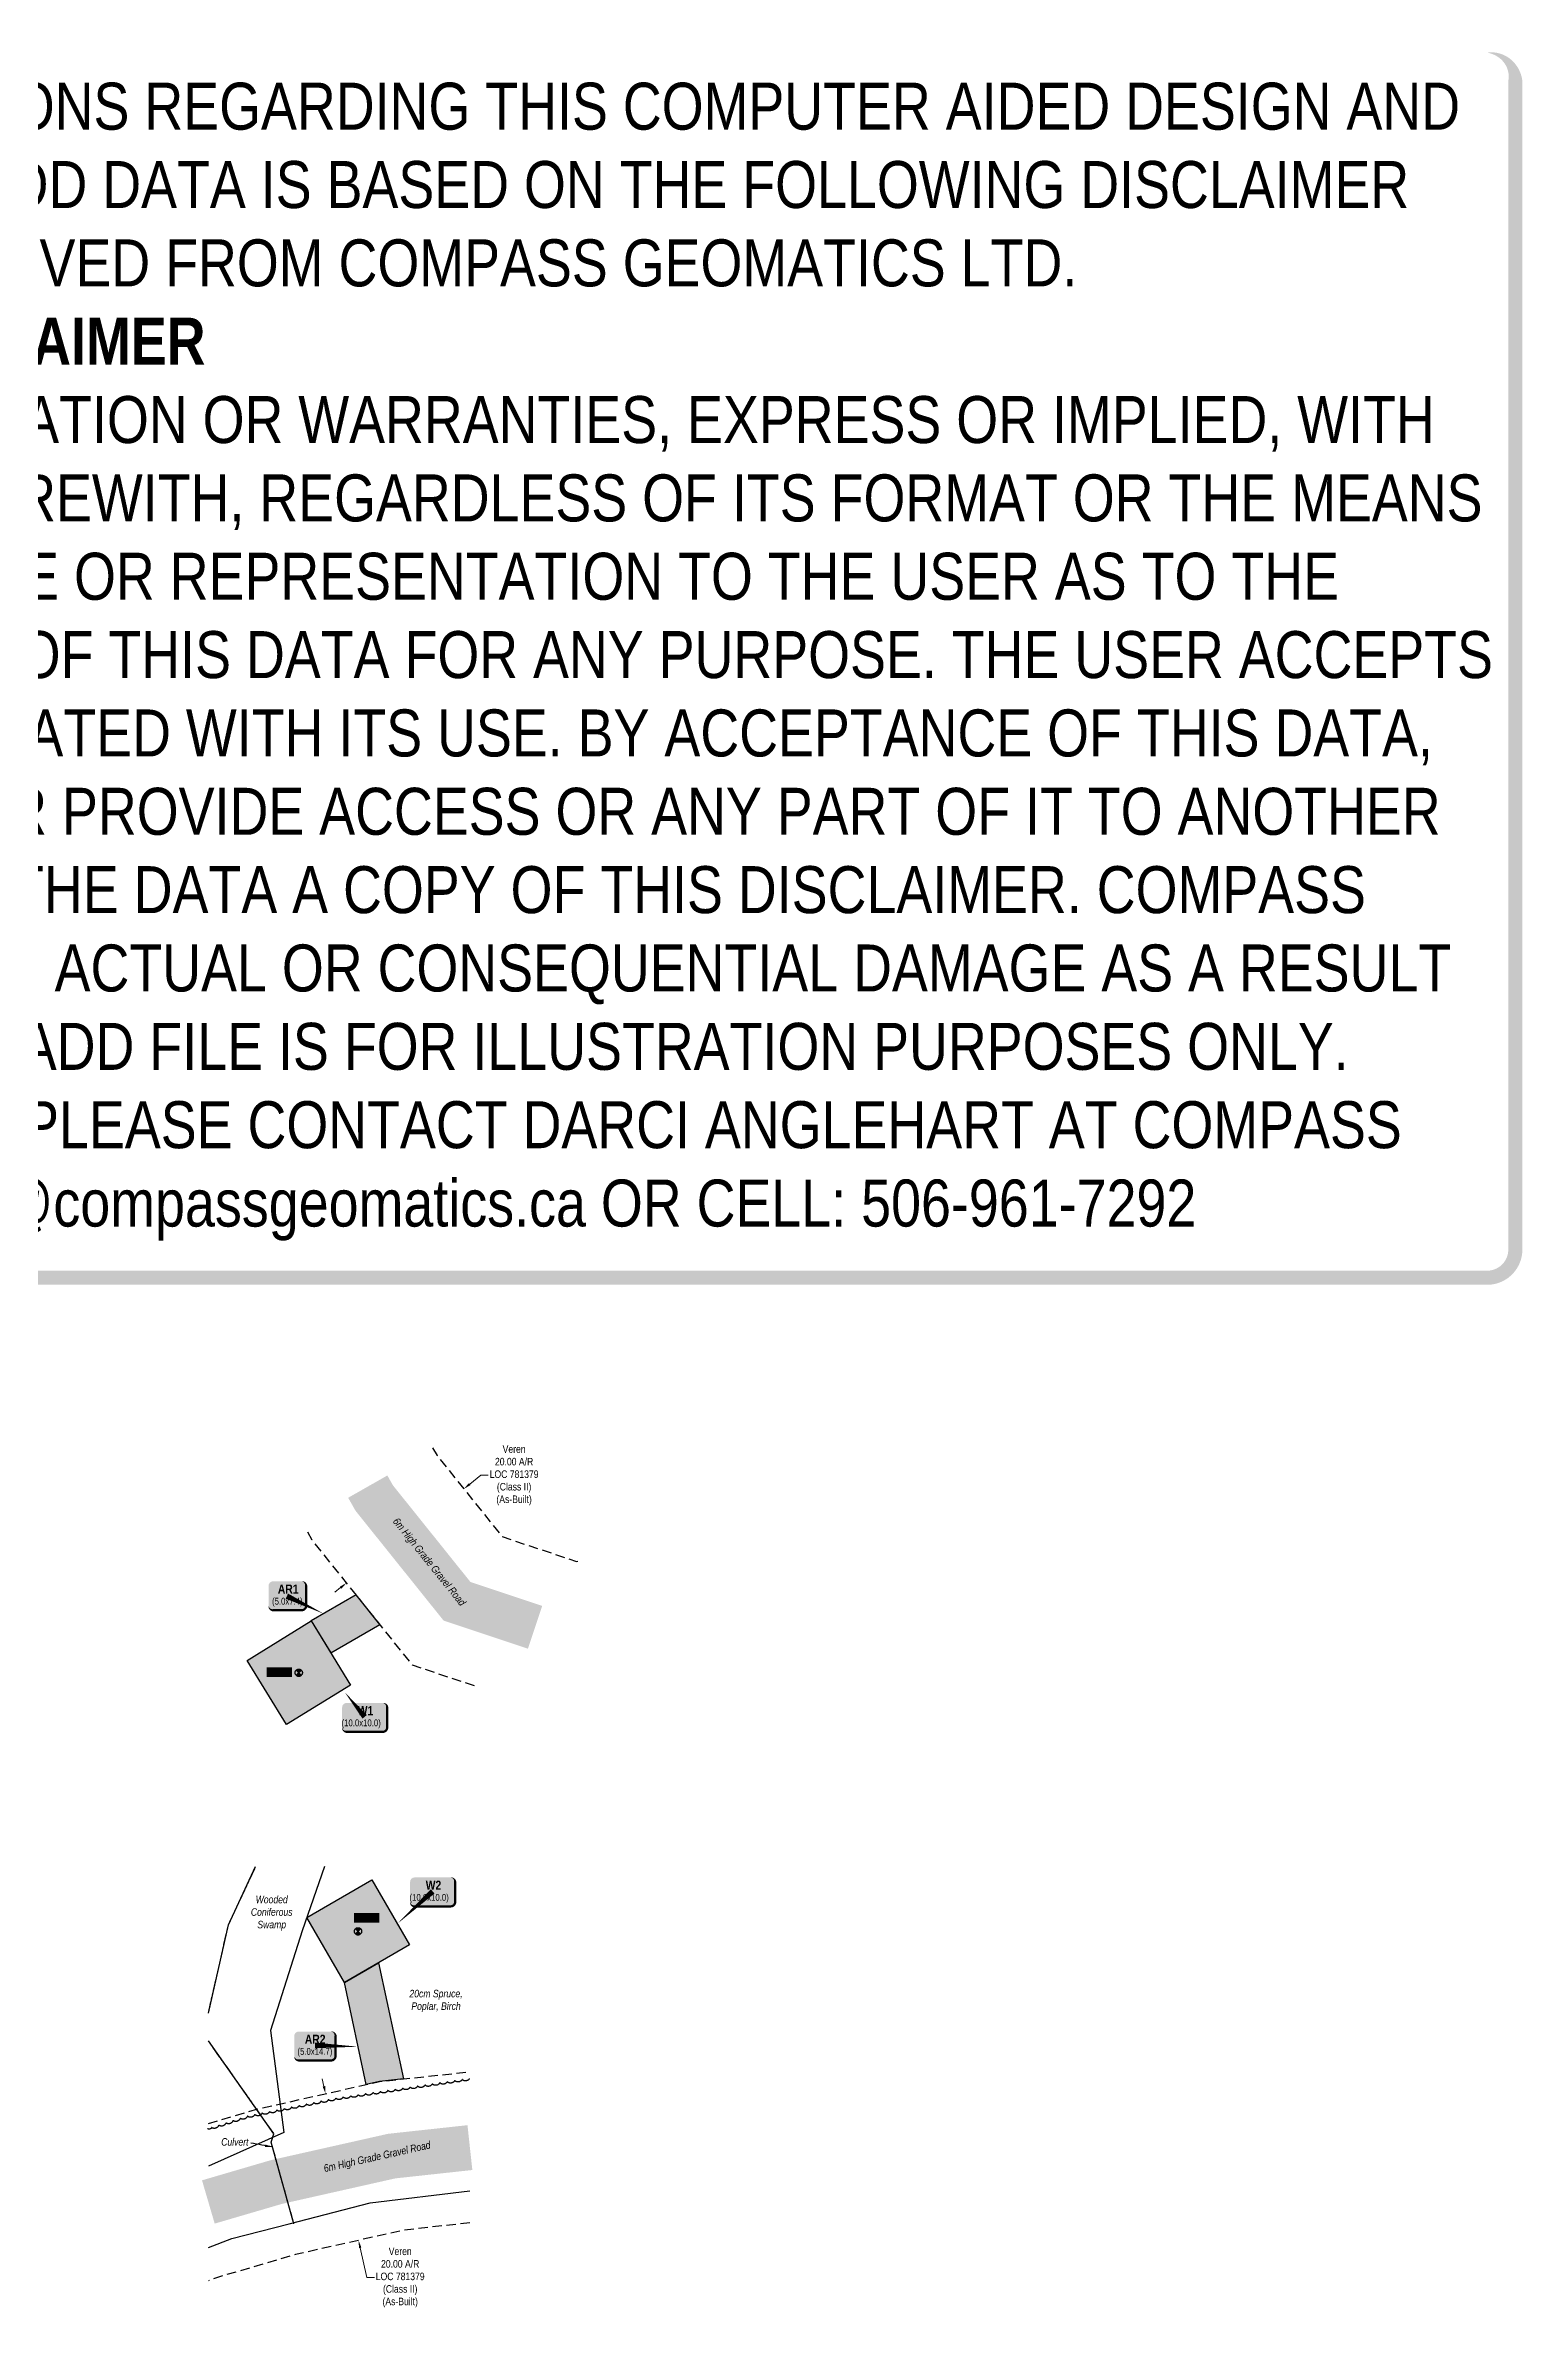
# Model space of a CAD drawing. Extents: x 411663 to 415611, y 6054512 to 6057545.
# Drawn here: x 413647 to 415611, y 6054512 to 6057545 of the extents above; entities that cross this region are included whole.
import ezdxf

# ---------------------------------------------------------------- set-up
doc = ezdxf.new("R2010")
doc.units = 0
doc.header["$LTSCALE"] = 5
doc.header["$PDSIZE"] = 0.5
for name, pattern in [('0', [1, 1, 0]), ('foc-ACCESSROAD', [3.75, 2.5, -1.25]), ('foc-SEISMIC', [20.5, 15, -1, 0.5, -1, 0.5, -1, 0.5, -1]), ('foc-TOPO-ephemeral', [6.25, 3.125, -0.625, 0.625, -0.625, 0.625, -0.625])]:
    doc.linetypes.add(name, pattern=pattern)
doc.layers.add('AS-GENERAL', color=48, linetype='Continuous', lineweight=18)
doc.layers.add('C-AR-T', color=13, linetype='Continuous', lineweight=9)
for name, color, linetype in [('AS-ROADS', 254, 'Continuous'), ('AS-SEISMIC', 224, 'foc-SEISMIC'), ('C-AR', 13, 'foc-ACCESSROAD'), ('P-TEMP-BLOCKS', 250, 'Continuous'), ('P-TEMP-H', 41, 'Continuous'), ('P-TEMP_WORKSPACE', 46, 'Continuous'), ('T-BUSH', 110, '0'), ('T-DRAW', 143, 'foc-TOPO-ephemeral'), ('WETLAND', 143, 'Continuous'), ('WETLAND-T', 146, 'Continuous')]:
    doc.layers.add(name, color=color, linetype=linetype)
doc.layers.add('DISCLAIMER', color=7, linetype='Continuous', plot=False)
doc.styles.add('80', font='ARIALN.TTF', dxfattribs={"height": 10})
doc.styles.add('80CG', font='ARIALN.TTF', dxfattribs={"height": 10})
doc.styles.add('80L', font='ARIALN.TTF', dxfattribs={"height": 10})
doc.styles.add('BOLD', font='ARIALNB.TTF')
doc.styles.add('foc-LtypeFont', font='ARIALN.TTF', dxfattribs={"height": 7.35})
doc.linetypes.add('foc-TOPO-flowdirection-NOLINE', pattern='A,0,[">",foc-LtypeFont,S=0.3,R=0,X=0,Y=-0.945],-20,[">",foc-LtypeFont,S=0.3,R=0,X=0,Y=-0.945],0', length=20)
doc.dimstyles.new('Compass 5 000', dxfattribs={"dimscale": 5, "dimtxt": 9, "dimasz": 2, "dimexe": 0.2, "dimexo": 0.0625, "dimgap": 0.5, "dimtad": 0, "dimtih": 1, "dimtoh": 1, "dimzin": 0, "dimdsep": 46, "dimtxsty": '80CG', "dimcen": 0.1, "dimse1": 1, "dimse2": 1, "dimclrd": 256, "dimclrt": 256, "dimaunit": 1, "dimadec": 4, "dimazin": 0, "dimtfac": 0.06, "dimtofl": 0, "dimtmove": 0, "dimatfit": 1, "dimfxl": 0.2, "dimtolj": 1, "dimtzin": 0, "dimlwd": -1, "dimarcsym": 0})

# ---------------------------------------------------------------- blocks, each defined once
blk = doc.blocks.new('*U482')
h = blk.add_hatch(color=191)
edge = h.paths.add_edge_path()
edge.add_line((-24, -20), (24, -20))
edge.add_arc((24, -14), 6, 270, 360)
edge.add_line((30, -14), (30, 12.5))
edge.add_arc((24, 12.5), 6, 0, 90)
edge.add_line((24, 18.5), (-24, 18.5))
edge.add_arc((-24, 12.5), 6, 90, 180)
edge.add_line((-30, 12.5), (-30, -14))
edge.add_arc((-24, -14), 6, 180, 270)
at = {"flags": 128}
blk.add_lwpolyline([(-26.3, 32.5, 0, 7.5, 0), (0, 0, 0, 0, 0)], format="xyseb", dxfattribs=at)
at = {"color": 250, "flags": 128}
blk.add_lwpolyline([(-24, -20, 3, 3, 0), (24, -20, 3, 3, 0.414214), (30, -14, 3, 3, 0), (30, 12.5, 3, 0, 0.414214), (24, 18.5, 0, 0, 0), (-24, 18.5, 0, 0, 0.414214), (-30, 12.5, 0, 0, 0), (-30, -14, 0, 3, 0.414214)], format="xyseb", close=True, dxfattribs=at)
at = {"color": 250}
for tag, p, height, style in [('TEMP_AREA_W1_001', (-9.2, 2.2), 12, 'BOLD'), ('ENTER_TEXT_001', (-30.7, -12.5), 9, '80')]:
    blk.add_attdef(tag, p, '', height=height, dxfattribs=dict(at, style=style))
blk = doc.blocks.new('*U483')
h = blk.add_hatch(color=191)
edge = h.paths.add_edge_path()
edge.add_line((-19, -20), (19, -20))
edge.add_arc((19, -14), 6, 270, 360)
edge.add_line((25, -14), (25, 12.5))
edge.add_arc((19, 12.5), 6, 0, 90)
edge.add_line((19, 18.5), (-19, 18.5))
edge.add_arc((-19, 12.5), 6, 90, 180)
edge.add_line((-25, 12.5), (-25, -14))
edge.add_arc((-19, -14), 6, 180, 270)
at = {"color": 250, "flags": 128}
blk.add_lwpolyline([(-19, -20, 3, 3, 0), (19, -20, 3, 3, 0.414214), (25, -14, 3, 3, 0), (25, 12.5, 3, 0, 0.414214), (19, 18.5, 0, 0, 0), (-19, 18.5, 0, 0, 0.414214), (-25, 12.5, 0, 0, 0), (-25, -14, 0, 3, 0.414214)], format="xyseb", close=True, dxfattribs=at)
at = {"flags": 128}
blk.add_lwpolyline([(48.3, -24.6, 0, 7.5, 0), (-0.6, -1.2, 0, 0, 0)], format="xyseb", dxfattribs=at)
at = {"color": 250}
for tag, p, height, style in [('TEMP_AREA_W1_001', (-9.2, 2.2), 12, 'BOLD'), ('ENTER_TEXT_001', (-30.7, -12.5), 9, '80')]:
    blk.add_attdef(tag, p, '', height=height, dxfattribs=dict(at, style=style))
blk = doc.blocks.new('*X488')
at = {"color": 0}
for p, q in [((102.1, -2061.6), (108.8, -2061.6)), ((102.2, -2061.7), (108.8, -2061.7)), ((102.3, -2061.4), (108.6, -2061.4)), ((102.3, -2061.9), (108.6, -2061.9)), ((102.5, -2061.2), (108.5, -2061.2)), ((102.5, -2062), (108.4, -2062)), ((102.6, -2062.2), (108.3, -2062.2)), ((102.7, -2061.1), (108.2, -2061.1)), ((102.8, -2062.3), (108.1, -2062.3)), ((102.9, -2060.9), (108, -2060.9)), ((103, -2062.5), (108, -2062.5)), ((103.1, -2062.7), (107.8, -2062.7)), ((103.2, -2060.8), (107.7, -2060.8)), ((103.3, -2062.8), (107.7, -2062.8)), ((103.4, -2063), (107.5, -2063)), ((103.5, -2060.6), (107.4, -2060.6)), ((103.6, -2063.1), (107.3, -2063.1)), ((103.7, -2063.3), (107.2, -2063.3)), ((103.9, -2060.5), (107, -2060.5)), ((104.5, -2060.3), (106.5, -2060.3)), ((102.1, -2068.4), (108.8, -2068.4)), ((102.2, -2068.3), (108.7, -2068.3)), ((102.3, -2068.1), (108.6, -2068.1)), ((102.3, -2068.6), (108.7, -2068.6)), ((102.5, -2068), (108.4, -2068)), ((102.5, -2068.7), (108.5, -2068.7)), ((102.7, -2067.8), (108.3, -2067.8)), ((102.7, -2068.9), (108.3, -2068.9)), ((102.8, -2067.7), (108.1, -2067.7)), ((102.9, -2069.1), (108, -2069.1)), ((103, -2067.5), (108, -2067.5)), ((103.1, -2067.3), (107.8, -2067.3)), ((103.2, -2069.2), (107.8, -2069.2)), ((103.3, -2067.2), (107.6, -2067.2)), ((103.4, -2067), (107.5, -2067)), ((103.5, -2069.4), (107.4, -2069.4)), ((103.6, -2066.9), (107.3, -2066.9)), ((103.8, -2066.7), (107.2, -2066.7)), ((103.9, -2063.4), (107, -2063.4)), ((103.9, -2066.6), (107, -2066.6)), ((103.9, -2069.5), (107.1, -2069.5)), ((104.1, -2063.6), (106.9, -2063.6)), ((104.1, -2066.4), (106.9, -2066.4)), ((104.2, -2063.7), (106.7, -2063.7)), ((104.2, -2066.2), (106.7, -2066.2)), ((104.4, -2063.9), (106.6, -2063.9)), ((104.4, -2066.1), (106.6, -2066.1)), ((104.4, -2069.7), (106.5, -2069.7)), ((104.5, -2064.1), (106.4, -2064.1)), ((104.5, -2065.9), (106.4, -2065.9)), ((104.7, -2064.2), (106.3, -2064.2)), ((104.7, -2065.8), (106.2, -2065.8)), ((104.8, -2064.4), (106.1, -2064.4)), ((104.8, -2065.6), (106.1, -2065.6)), ((105, -2064.5), (105.9, -2064.5)), ((105, -2065.5), (105.9, -2065.5)), ((105.1, -2064.7), (105.8, -2064.7)), ((105.2, -2065.3), (105.8, -2065.3)), ((105.3, -2064.8), (105.6, -2064.8)), ((105.3, -2065.2), (105.6, -2065.2))]:
    blk.add_line(p, q, dxfattribs=at)
blk = doc.blocks.new('SP')
for p, q in [((0.68, -0.68), (-0.68, 0.68)), ((-0.68, -0.68), (0.68, 0.68))]:
    blk.add_line(p, q)
blk.add_circle((0, 0), 0.96)
at = {"xscale": 0.2, "yscale": 0.2, "zscale": 0.2}
blk.add_blockref('*X488', (-21.09, 413), dxfattribs=at)
blk = doc.blocks.new('*D495')
at = {"layer": 'C-AR-T', "transparency": 16777216}
for p, q in [((414210.8, 6055632.4), (414225.5, 6055644.2)), ((414225.5, 6055644.2), (414235.5, 6055644.2)), ((414039.2, 6055494.8), (414031.4, 6055488.6))]:
    blk.add_line(p, q, dxfattribs=at)
for points in [[(414209.7, 6055633.7), (414211.8, 6055631.1), (414203, 6055626.1)], [(414038.2, 6055496.1), (414040.3, 6055493.5), (414047, 6055501.1)]]:
    blk.add_solid(points, dxfattribs=at)
at = {"layer": 'Defpoints', "color": 0, "transparency": 16777216}
for p in [(414203, 6055626.1), (414208.5, 6055619.3), (414052.5, 6055494.2)]:
    blk.add_point(p, dxfattribs=at)
at = {"layer": 'C-AR-T', "transparency": 16777216, "insert": (414269.9, 6055644.2), "char_height": 10, "attachment_point": 5, "style": '80CG'}
blk.add_mtext('\\A1;Veren\\P20.00 A/R\\PLOC 781379\\P(Class II)\\P(As-Built)', dxfattribs=at)
blk = doc.blocks.new('*U481')
h = blk.add_hatch(color=191)
edge = h.paths.add_edge_path()
edge.add_line((-24, -20), (24, -20))
edge.add_arc((24, -14), 6, 270, 360)
edge.add_line((30, -14), (30, 12.5))
edge.add_arc((24, 12.5), 6, 0, 90)
edge.add_line((24, 18.5), (-24, 18.5))
edge.add_arc((-24, 12.5), 6, 90, 180)
edge.add_line((-30, 12.5), (-30, -14))
edge.add_arc((-24, -14), 6, 180, 270)
at = {"flags": 128}
blk.add_lwpolyline([(-47.2, -43.3, 0, 7.5, 0), (0, 0, 0, 0, 0)], format="xyseb", dxfattribs=at)
at = {"color": 250, "flags": 128}
blk.add_lwpolyline([(-24, -20, 3, 3, 0), (24, -20, 3, 3, 0.414214), (30, -14, 3, 3, 0), (30, 12.5, 3, 0, 0.414214), (24, 18.5, 0, 0, 0), (-24, 18.5, 0, 0, 0.414214), (-30, 12.5, 0, 0, 0), (-30, -14, 0, 3, 0.414214)], format="xyseb", close=True, dxfattribs=at)
at = {"color": 250}
for tag, p, height, style in [('TEMP_AREA_W1_001', (-9.2, 2.2), 12, 'BOLD'), ('ENTER_TEXT_001', (-30.7, -12.5), 9, '80')]:
    blk.add_attdef(tag, p, '', height=height, dxfattribs=dict(at, style=style))
blk = doc.blocks.new('*U494')
h = blk.add_hatch(color=191)
edge = h.paths.add_edge_path()
edge.add_line((-21.5, -20), (21.5, -20))
edge.add_arc((21.5, -14), 6, 270, 360)
edge.add_line((27.5, -14), (27.5, 12.5))
edge.add_arc((21.5, 12.5), 6, 0, 90)
edge.add_line((21.5, 18.5), (-21.5, 18.5))
edge.add_arc((-21.5, 12.5), 6, 90, 180)
edge.add_line((-27.5, 12.5), (-27.5, -14))
edge.add_arc((-21.5, -14), 6, 180, 270)
at = {"color": 250, "flags": 128}
blk.add_lwpolyline([(-21.5, -20, 3, 3, 0), (21.5, -20, 3, 3, 0.414214), (27.5, -14, 3, 3, 0), (27.5, 12.5, 3, 0, 0.414214), (21.5, 18.5, 0, 0, 0), (-21.5, 18.5, 0, 0, 0.414214), (-27.5, 12.5, 0, 0, 0), (-27.5, -14, 0, 3, 0.414214)], format="xyseb", close=True, dxfattribs=at)
at = {"flags": 128}
blk.add_lwpolyline([(57.4, -1.7, 0, 7.5, 0), (0, 0, 0, 0, 0)], format="xyseb", dxfattribs=at)
at = {"color": 250}
for tag, p, height, style in [('TEMP_AREA_W1_001', (-9.2, 2.2), 12, 'BOLD'), ('ENTER_TEXT_001', (-30.7, -12.5), 9, '80')]:
    blk.add_attdef(tag, p, '', height=height, dxfattribs=dict(at, style=style))
blk = doc.blocks.new('*D496')
at = {"layer": 'C-AR-T', "transparency": 16777216}
for p, q in [((414016.9, 6054831.6), (414014.8, 6054841.4)), ((414065.2, 6054617.1), (414074.1, 6054577.4)), ((414074.1, 6054577.4), (414084.1, 6054577.4))]:
    blk.add_line(p, q, dxfattribs=at)
for points in [[(414018.6, 6054832), (414015.3, 6054831.2), (414019.1, 6054821.9)], [(414066.8, 6054617.4), (414063.6, 6054616.7), (414063, 6054626.8)]]:
    blk.add_solid(points, dxfattribs=at)
at = {"layer": 'Defpoints', "color": 0, "transparency": 16777216}
for p in [(414017.9, 6054821.6), (414061.8, 6054626.5), (414063, 6054626.8)]:
    blk.add_point(p, dxfattribs=at)
at = {"layer": 'C-AR-T', "transparency": 16777216, "insert": (414118.4, 6054577.4), "char_height": 10, "attachment_point": 5, "style": '80CG'}
blk.add_mtext('\\A1;Veren\\P20.00 A/R\\PLOC 781379\\P(Class II)\\P(As-Built)', dxfattribs=at)
blk = doc.blocks.new('Disclaimer_Legal')
at = {"layer": 'DISCLAIMER', "color": 254, "flags": 128}
blk.add_lwpolyline([(-3612.9, -1104.6, 37.5, 37.5, 0), (4096.1, -1104.6, 37.5, 37.5, 0.414214), (4171.1, -1029.6, 37.5, 37.5, 0), (4171.1, 2078.7, 37.5, 0, 0.414214), (4096.1, 2153.7, 0, 0, 0), (-3612.9, 2153.7, 0, 0, 0.414214), (-3687.9, 2078.7, 0, 0, 0), (-3687.9, -1029.6, 0, 37.5, 0.414214)], format="xyseb", close=True, dxfattribs=at)
at = {"layer": 'DISCLAIMER', "color": 254, "insert": (241.6, 533.9), "char_height": 125, "width": 7717.568, "attachment_point": 5, "style": '80'}
blk.add_mtext('NOTICE TO THE CORPORATION, PERSON &/OR PERSONS REGARDING THIS COMPUTER AIDED DESIGN AND DRAFTING (CADD) FILES. ACCEPTANCE OF THE CADD DATA IS BASED ON THE FOLLOWING DISCLAIMER WHICH COVERS ALL CADD DATA RECIEVED FROM COMPASS GEOMATICS LTD.\\P{\\fArial Narrow|b1|i0|c0|p34;DISCLAIMER}\\PCOMPASS GEOMATICS LTD. MAKES NO REPRESENTATION OR WARRANTIES, EXPRESS OR IMPLIED, WITH RESPECT TO THE REUSE OF THE DATA PROVIDED HEREWITH, REGARDLESS OF ITS FORMAT OR THE MEANS OF ITS TRANSMISSION. THERE IS NO GUARANTEE OR REPRESENTATION TO THE USER AS TO THE ACCURACY, CURRENCY, SUITABILITY OR RELIABILITY OF THIS DATA FOR ANY PURPOSE. THE USER ACCEPTS THE DATA "AS IS", AND ASSUMES ALL RISKS ASSOCIATED WITH ITS USE. BY ACCEPTANCE OF THIS DATA, THE USER AGREES NOT TO TRANSMIT THIS DATA OR PROVIDE ACCESS OR ANY PART OF IT TO ANOTHER PARTY UNLESS THE USER SHALL INCLUDE WITH THE DATA A COPY OF THIS DISCLAIMER. COMPASS GEOMATICS LTD. ASSUMES NO RESPONSIBILITY FOR ACTUAL OR CONSEQUENTIAL DAMAGE AS A RESULT OF ANY USER\'S RELIANCE ON THIS DATA. THIS CADD FILE IS FOR ILLUSTRATION PURPOSES ONLY.\\PIF YOU REQUIRE MORE ACCURATE INFORMATION, PLEASE CONTACT DARCI ANGLEHART AT COMPASS GEOMATICS LTD. VIA EMAIL: darci.anglehart@compassgeomatics.ca OR CELL: 506-961-7292', dxfattribs=at)

msp = doc.modelspace()

# ---------------------------------------------------------------- hatches: boundary and pattern name
at = {"layer": 'P-TEMP-H'}
h = msp.add_hatch(color=256, dxfattribs=at)
h.dxf.hatch_style = 1
h.paths.add_polyline_path([(414059.762, 6055485.196), (413999.842, 6055450.498), (414026.05, 6055407.921), (414091.392, 6055445.759)])
h = msp.add_hatch(color=256, dxfattribs=at)
h.dxf.hatch_style = 1
h.paths.add_polyline_path([(413999.842, 6055450.498), (414052.261, 6055365.337), (413967.1, 6055312.919), (413914.682, 6055398.079)])
h = msp.add_hatch(color=256, dxfattribs=at)
h.dxf.hatch_style = 1
h.paths.add_polyline_path([(413994.01, 6055056.041), (414080.511, 6055106.131), (414130.601, 6055019.63), (414044.1, 6054969.54)])
h = msp.add_hatch(color=256, dxfattribs=at)
h.dxf.hatch_style = 1
h.paths.add_polyline_path([(414073.122, 6054833.999), (414044.1, 6054969.54), (414089.573, 6054995.872), (414122.635, 6054841.462), (414091.067, 6054838.035)])

# ---------------------------------------------------------------- linework, layer by layer
at = {"layer": 'AS-GENERAL', "const_width": 1, "flags": 128}
msp.add_lwpolyline([(413946.371, 6054756.832), (413977.031, 6054648.652)], dxfattribs=at)
at = {"layer": 'AS-ROADS', "const_width": 59.974, "flags": 128}
for points in [[(414297.71, 6055442.089), (414193.95, 6055476.689), (414083.95, 6055613.839), (414075.248, 6055629.143)], [(414211.12, 6054750.164), (414107.041, 6054738.862), (413953.641, 6054704.362), (413863.229, 6054677.866)]]:
    msp.add_lwpolyline(points, dxfattribs=at)
at = {"layer": 'C-AR', "flags": 128}
for points in [[(414161.536, 6055680.798), (414167.346, 6055670.579), (414253.943, 6055562.609), (414352.89, 6055529.614), (414359.364, 6055531.405)], [(414217.302, 6055364.091), (414134.837, 6055391.59), (414001.434, 6055557.92), (413993.241, 6055572.328)], [(413863.229, 6054782.308), (413929.034, 6054801.593), (414091.067, 6054838.035), (414211.12, 6054851.071)], [(414211.12, 6054649.982), (414123.895, 6054640.51), (413979.129, 6054607.952), (413876.664, 6054577.923), (413863.229, 6054573.083)]]:
    msp.add_lwpolyline(points, dxfattribs=at)
at = {"layer": 'P-TEMP_WORKSPACE'}
for points in [[(414059.762, 6055485.196), (413999.842, 6055450.498), (414026.05, 6055407.921), (414091.392, 6055445.759)], [(413999.842, 6055450.498), (414052.261, 6055365.337), (413967.1, 6055312.919), (413914.682, 6055398.079)], [(413994.01, 6055056.041), (414080.511, 6055106.131), (414130.601, 6055019.63), (414044.1, 6054969.54)], [(414073.122, 6054833.999), (414044.1, 6054969.54), (414089.573, 6054995.872), (414122.635, 6054841.462), (414091.067, 6054838.035)]]:
    msp.add_lwpolyline(points, close=True, dxfattribs=at)
at = {"layer": 'T-BUSH', "flags": 128}
msp.add_lwpolyline([(414210.683, 6054842.249, -0.52056705), (414200.794, 6054840.794, -0.52056705), (414190.905, 6054839.339, -0.52056705), (414181.015, 6054837.884, -0.52056705), (414171.126, 6054836.428, -0.52056705), (414161.237, 6054834.973, -0.52056705), (414151.348, 6054833.518, -0.52056705), (414141.459, 6054832.063, -0.52056705), (414131.57, 6054830.608, -0.52056705), (414121.68, 6054829.153, -0.52056705), (414111.791, 6054827.698, -0.52056705), (414101.902, 6054826.243, -0.52056705), (414092.013, 6054824.788, -0.52056705), (414082.124, 6054823.332, -0.52056705), (414072.234, 6054821.877, -0.52056705), (414062.345, 6054820.422, -0.52056705), (414052.456, 6054818.967, -0.52056705), (414042.567, 6054817.512, -0.52056705), (414032.695, 6054815.956, -0.52056705), (414022.898, 6054813.975, -0.52056705), (414013.101, 6054811.994, -0.52056705), (414003.303, 6054810.014, -0.52056705), (413993.506, 6054808.033, -0.52056705), (413983.708, 6054806.053, -0.52056705), (413973.911, 6054804.072, -0.52056705), (413964.113, 6054802.091, -0.52056705), (413954.316, 6054800.111, -0.52056705), (413944.518, 6054798.13, -0.52056705), (413934.721, 6054796.15, -0.52056705), (413924.923, 6054794.169, -0.52056705), (413915.126, 6054792.188, -0.52056705), (413905.593, 6054789.195, -0.52056705), (413896.077, 6054786.135, -0.52056705), (413886.561, 6054783.076, -0.52056705), (413877.045, 6054780.017, -0.52056705), (413867.529, 6054776.958, -0.52056705), (413862.311, 6054775.281, -0.52056705)], format="xyb", dxfattribs=at)
at = {"layer": 'T-DRAW', "linetype": 'foc-TOPO-flowdirection-NOLINE', "ltscale": 0.85, "flags": 128}
for points in [[(413863.229, 6054928.823), (413889.941, 6055046.212), (413926.088, 6055123.919)], [(413977.031, 6054648.652), (413946.811, 6054757.242), (413950.391, 6054768.682), (413863.229, 6054892.277)]]:
    msp.add_lwpolyline(points, dxfattribs=at)
at = {"layer": 'T-DRAW', "flags": 128}
for points in [[(413863.229, 6054928.823), (413889.941, 6055046.212), (413926.088, 6055123.919)], [(413977.031, 6054648.652), (413946.811, 6054757.242), (413950.391, 6054768.682), (413863.229, 6054892.277)]]:
    msp.add_lwpolyline(points, dxfattribs=at)
at = {"layer": 'WETLAND', "flags": 128}
for points in [[(414017.542, 6055123.919), (413987.961, 6055038.592), (413945.691, 6054905.772), (413963.591, 6054770.362), (413863.229, 6054725.333)], [(413863.229, 6054617.541), (413894.294, 6054629.086), (413970.928, 6054648.845), (414078.61, 6054676.61), (414211.12, 6054692.524)]]:
    msp.add_lwpolyline(points, dxfattribs=at)

# ---------------------------------------------------------------- block references
at = {"layer": 'AS-SEISMIC'}
for p, xscale, yscale, zscale in [((413983.471, 6055381.708), 4.997829999999991, 4.997829999999991, 4.997829999999991), ((414062.305, 6055037.835), 4.99783, 4.99783, 4.99783)]:
    msp.add_blockref('SP', p, dxfattribs=dict(at, xscale=xscale, yscale=yscale, zscale=zscale))
at = {"layer": 'C-AR-T', "xscale": 0.5, "yscale": 0.5, "zscale": 0.5}
msp.add_blockref('Disclaimer_Legal', (413516.007, 6056459.191), dxfattribs=at)
at = {"layer": 'P-TEMP-BLOCKS'}
ref = msp.add_blockref('*U483', (413968.286, 6055484.742), dxfattribs=dict(at, xscale=0.999568499999997, yscale=0.999568499999997, zscale=0.999568499999997))
ref.add_attrib('TEMP_AREA_W1_001', 'AR1', (413955.665, 6055486.986), dxfattribs={"layer": '0', "color": 250, "height": 11.9948, "style": 'BOLD'})
ref.add_attrib('ENTER_TEXT_001', '(5.0x7.4)', (413947.953, 6055472.278), dxfattribs={"layer": '0', "color": 250, "height": 8.9961, "style": '80'})
at = {"layer": 'P-TEMP-BLOCKS', "xscale": 0.999568499999997, "yscale": 0.999568499999997, "zscale": 0.999568499999997}
for name, p, values in [('*U482', (414071.134, 6055323.005), {'TEMP_AREA_W1_001': 'W1', 'ENTER_TEXT_001': '(10.0x10.0)'}), ('*U481', (414161.56, 6055090.929), {'TEMP_AREA_W1_001': 'W2', 'ENTER_TEXT_001': '(10.0x10.0)'})]:
    msp.add_blockref(name, p, dxfattribs=at).add_auto_attribs(values)
at = {"layer": 'P-TEMP-BLOCKS'}
ref = msp.add_blockref('*U494', (414004.96, 6054886.052), dxfattribs=dict(at, xscale=0.999568499999997, yscale=0.999568499999997, zscale=0.999568499999997))
ref.add_attrib('TEMP_AREA_W1_001', 'AR2', (413991.567, 6054888.296), dxfattribs={"layer": '0', "color": 250, "height": 11.9948, "style": 'BOLD'})
ref.add_attrib('ENTER_TEXT_001', '(5.0x14.7)', (413981.761, 6054873.588), dxfattribs={"layer": '0', "color": 250, "height": 8.9961, "style": '80'})

# ---------------------------------------------------------------- texts
at = {"color": 224, "char_height": 9.9909, "attachment_point": 1, "rotation": 359.905776, "style": '80L', "bg_fill": 1, "box_fill_scale": 1.15, "bg_fill_color": 41, "bg_fill_transparency": 0}
for s, insert in [("BH '1'", (413942.339, 6055387.508)), ("BH '2'", (414058.36, 6055060.8))]:
    msp.add_mtext_dynamic_manual_height_columns(s, width=30.63142, gutter_width=112.448, heights=[0], dxfattribs=dict(at, insert=insert))
at = {"layer": 'AS-GENERAL', "char_height": 9.99135, "width": 145.85363, "attachment_point": 5, "style": '80CG'}
for insert, rotation in [((414156.085, 6055528.27), 308.731062), ((414087.974, 6054736.801), 12.675051)]:
    msp.add_mtext('\\A1;{\\fArial Narrow|b0|i1|c0|p34;6m High Grade Gravel Road}', dxfattribs=dict(at, insert=insert, rotation=rotation))
at = {"layer": 'AS-GENERAL', "insert": (413898.465, 6054757.71), "char_height": 9.99137, "attachment_point": 5, "style": '80CG'}
msp.add_mtext('\\A1;{\\fArial Narrow|b0|i1|c0|p34;Culvert}', dxfattribs=at)
at = {"layer": 'T-BUSH', "insert": (414166.047, 6054945.149), "char_height": 10.00385, "attachment_point": 5, "style": '80CG'}
msp.add_mtext('\\A1;{\\fArial Narrow|b0|i1|c0|p34;20cm Spruce,\\PPoplar, Birch}', dxfattribs=at)
at = {"layer": 'WETLAND-T', "insert": (413947.503, 6055061.919), "char_height": 9.99568, "width": 55.95579, "attachment_point": 5, "style": '80CG'}
msp.add_mtext('\\A1;{\\fArial Narrow|b0|i1|c0|p34;Wooded Coniferous Swamp}', dxfattribs=at)

# ---------------------------------------------------------------- dimensions: what is measured, and where the dimension line sits
at = {"layer": 'C-AR-T'}
for base, p1, p2, angle, picture, middle in [((414202.982, 6055626.147), (414052.504, 6055494.244), (414208.455, 6055619.323), 38.731062, '*D495', (414269.862, 6055644.245)), ((414063.008, 6054626.817), (414017.937, 6054821.587), (414061.802, 6054626.546), 282.675051, '*D496', (414118.429, 6054577.433))]:
    dim = msp.add_linear_dim(base=base, p1=p1, p2=p2, angle=angle, text='Veren\\P20.00 A/R\\PLOC 781379\\P(Class II)\\P(As-Built)', dimstyle='Compass 5 000', dxfattribs=at)
    dim.commit()
    dim.dimension.update_dxf_attribs({"geometry": picture, "text_midpoint": middle, "dimtype": 161})

# ---------------------------------------------------------------- leaders
at = {"layer": 'AS-GENERAL', "path_type": 1}
msp.add_leader([(413948.548, 6054751.002), (413919.902, 6054756.04)], dimstyle='Compass 5 000', override={"dimgap": 0.5, "dimtad": 0}, dxfattribs=at)

doc.saveas('drawing.dxf')
